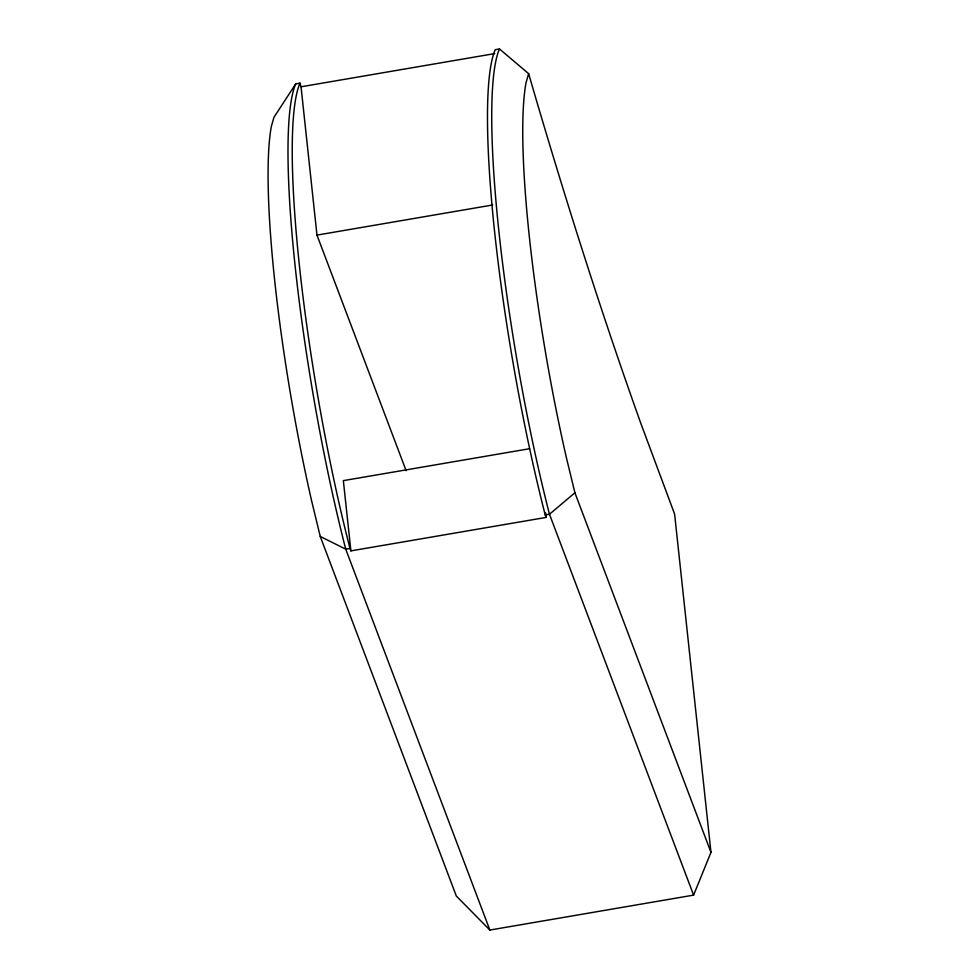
<?xml version="1.0" encoding="UTF-8"?>
<svg xmlns="http://www.w3.org/2000/svg" width="979" height="979" viewBox="0 0 979 979"><rect width="100%" height="100%" fill="white"/><g stroke="black" fill="none" stroke-linecap="round" stroke-linejoin="round"><path stroke-width="1.47" d="M299.978 83.142A315.36 44.606 80.3 0 0 349.98 548.436L350.898 550.883L546.147 517.414L545.23 514.978A315.36 44.606 80.3 0 1 495.215 49.672L499.461 48.95L528.623 73.658L525.992 82.909A289.76 40.983 80.3 0 0 566.156 456.667L574.906 492.792L710.974 852.366L693.597 895.124L489.867 930.05L456.312 896.018L320.243 536.443L311.493 500.318A289.76 40.983 80.3 0 1 271.318 126.56L273.949 117.309L295.731 83.876L299.978 83.142L301.042 86.788L316.976 235.107L406.138 470.728M574.906 492.792L549.476 514.244L545.23 514.978M301.042 86.788L494.787 53.588M316.976 235.107L492.706 204.978M529.59 448.712L343.348 480.64L350.898 550.883M349.98 548.436L345.734 549.17L320.243 536.443M693.597 895.124L549.476 514.244A315.36 44.606 80.3 0 1 499.461 48.95M489.867 930.05L345.734 549.17A315.36 44.606 80.3 0 1 295.731 83.876M528.623 73.658L537.85 105.194A2404.865 340.117 80.3 0 0 641.208 424.409L674.617 514.11L710.974 852.366M545.67 512.935L546.147 517.414"/></g></svg>
